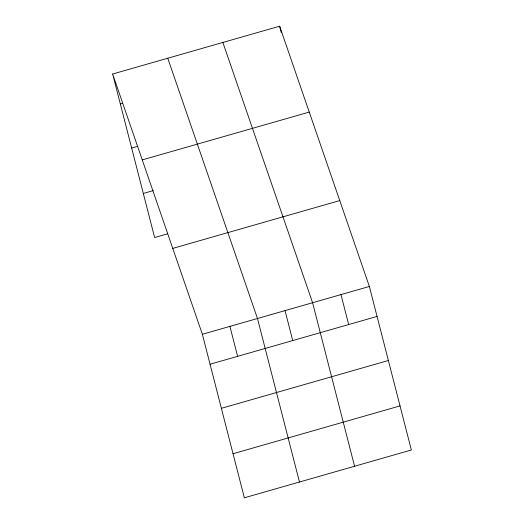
<?xml version="1.0" encoding="UTF-8"?>
<svg xmlns="http://www.w3.org/2000/svg" width="524" height="524" viewBox="0 0 524 524"><rect width="100%" height="100%" fill="white"/><g stroke="black" fill="none" stroke-linecap="round" stroke-linejoin="round"><path stroke-width="0.79" d="M112.647 74.008L279.646 26.2L369.368 286.471L411.353 449.992L244.354 497.8L202.369 334.279L112.647 74.008L154.632 237.529L167.647 233.802M120.343 103.962L122.636 103.307M131.655 148.043L137.779 146.288M142.259 159.899L309.252 112.09M143.314 193.454L153.27 190.605M172.763 248.389L339.755 200.581M202.369 334.279L369.368 286.471M210.065 364.232L377.057 316.424M221.377 408.314L388.376 360.499M233.036 453.725L400.035 405.91M222.864 42.457L312.586 302.728L354.571 466.242M167.759 58.236L257.481 318.507L299.466 482.021M279.646 26.2L281.264 32.508M340.98 294.599L348.67 324.553M285.036 310.614L292.726 340.567M229.925 326.393L237.614 356.346"/></g></svg>
